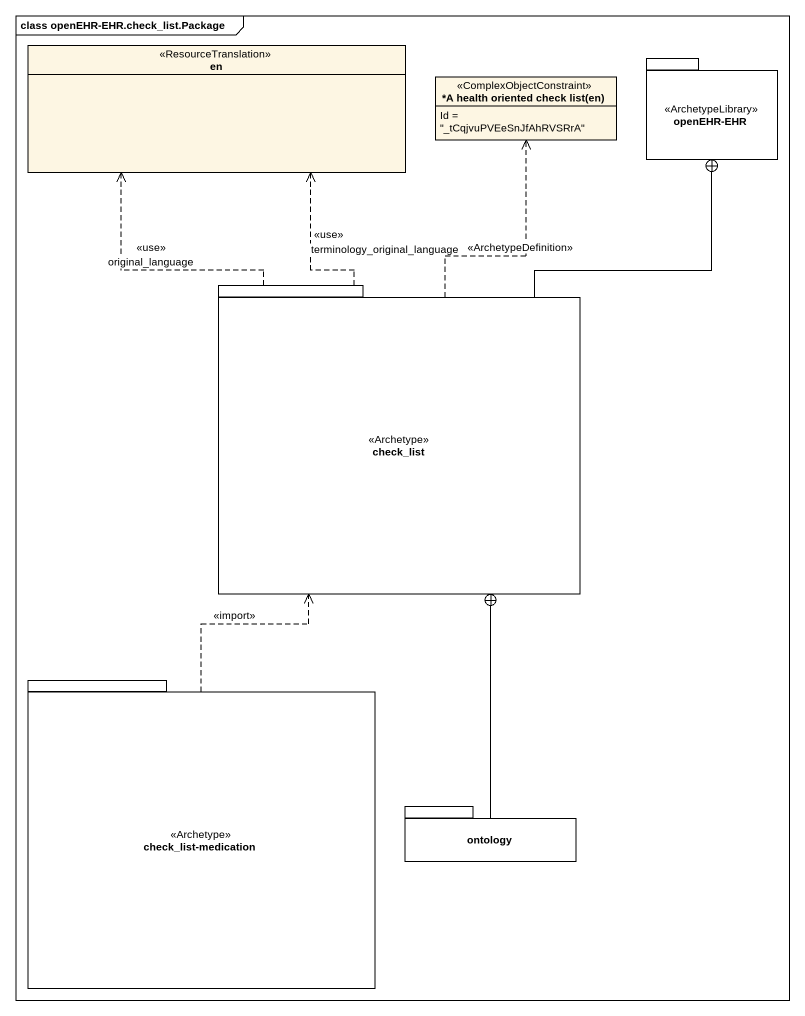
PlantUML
@startuml
mainframe class openEHR-EHR.check_list.Package
hide circle
hide empty members
enum en <<ResourceTranslation>>
class "*A health oriented check list(en)" as A_health_oriented_check <<ComplexObjectConstraint>> {
  Id = "_tCqjvuPVEeSnJfAhRVSRrA"
}
package "openEHR-EHR" as openEHR_EHR <<ArchetypeLibrary>> {
}
package check_list <<Archetype>> {
}
package "check_list-medication" as check_list_medication <<Archetype>> {
}
package ontology {
}
check_list .up.> en : <<use>>\noriginal_language
check_list .up.> en : <<use>>\nterminology_original_language
check_list .up.> A_health_oriented_check : <<ArchetypeDefinition>>
check_list -up-+ openEHR_EHR
check_list_medication .up.> check_list : <<import>>
ontology -up-+ check_list
@enduml
